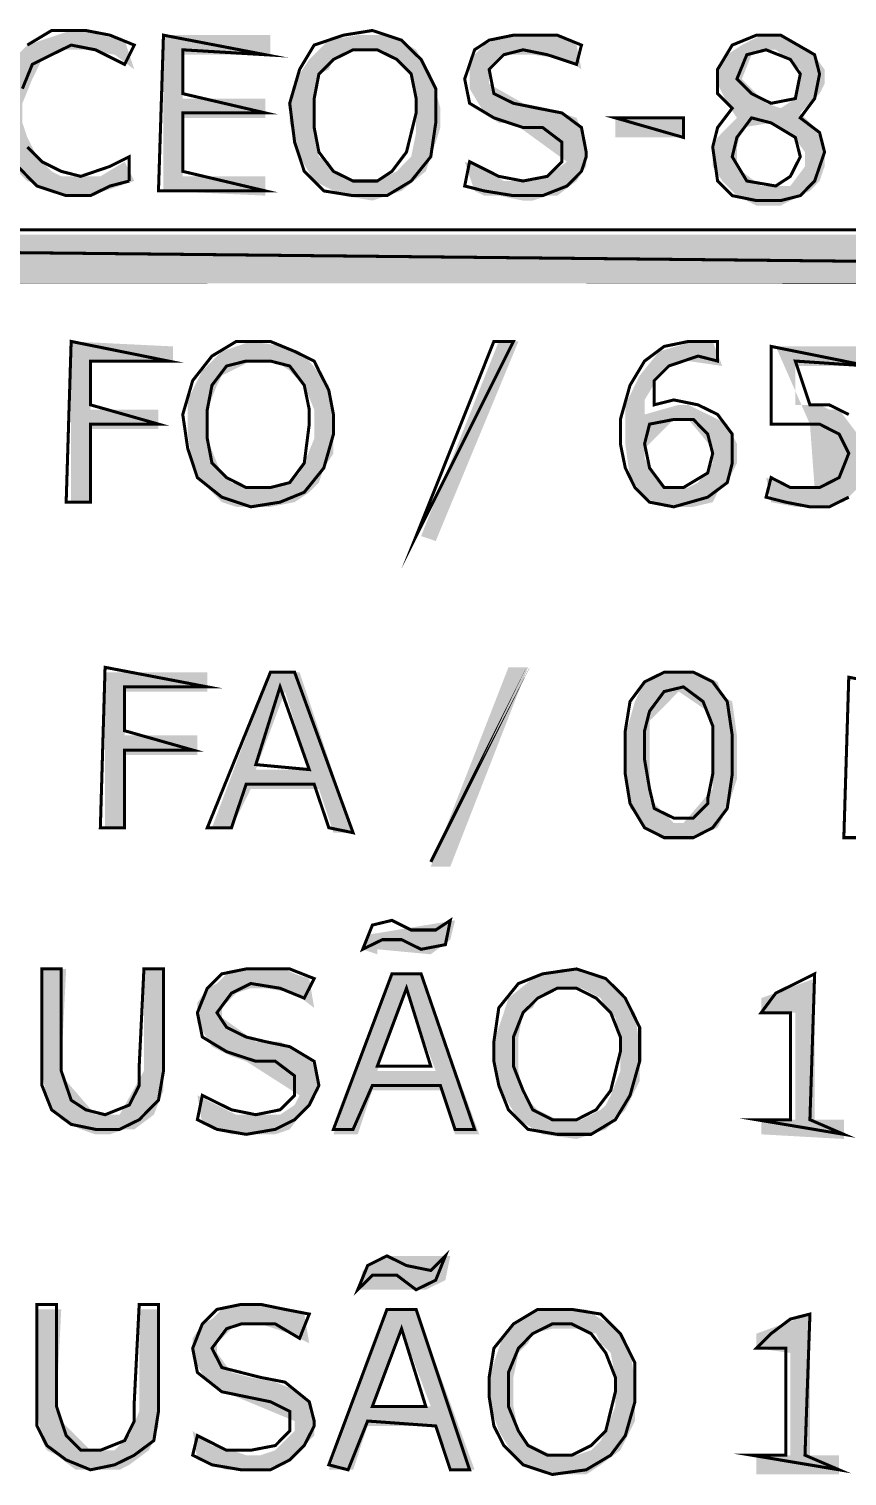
# Model space of a CAD drawing. Header units: millimetres. Extents: x 688550 to 690417, y 7458888 to 7459543.
# Drawn here: x 689633.58 to 689646.05, y 7459312.03 to 7459334.08 of the extents above; entities that cross this region are included whole.
import ezdxf

# ---------------------------------------------------------------- set-up
doc = ezdxf.new("R2010")
doc.units = ezdxf.units.MM
doc.header["$LTSCALE"] = 3
doc.header["$MEASUREMENT"] = 0
doc.layers.add('H', color=7, linetype='Continuous')
doc.layers.add('P', color=7, linetype='Continuous')

msp = doc.modelspace()

# ---------------------------------------------------------------- hatches: boundary and pattern name
at = {"layer": 'H', "linetype": 'Continuous'}
for points in [[(689634.222, 7459331.539), (689633.999, 7459331.611), (689633.554, 7459331.762), (689633.407, 7459331.909), (689633.256, 7459332.132), (689633.185, 7459332.354), (689633.185, 7459332.648), (689633.185, 7459332.799), (689633.185, 7459332.946), (689633.185, 7459333.24), (689633.407, 7459333.686), (689633.554, 7459333.833), (689633.777, 7459333.908), (689634.222, 7459334.055), (689634.445, 7459334.055), (689634.667, 7459333.984), (689635.037, 7459333.908), (689635.184, 7459333.463), (689634.886, 7459333.686), (689634.445, 7459333.761), (689634.222, 7459333.761), (689634.071, 7459333.761), (689633.924, 7459333.686), (689633.777, 7459333.614), (689633.63, 7459333.316), (689633.479, 7459332.946), (689633.479, 7459332.648), (689633.554, 7459332.426), (689633.701, 7459332.132), (689633.924, 7459331.909), (689634.071, 7459331.833), (689634.222, 7459331.833), (689634.445, 7459331.833), (689634.667, 7459331.833), (689635.037, 7459332.056), (689635.184, 7459331.762), (689634.516, 7459331.539), (689634.222, 7459331.539)], [(689637.183, 7459331.539), (689635.629, 7459331.611), (689635.629, 7459333.984), (689637.259, 7459333.984), (689637.259, 7459333.686), (689635.923, 7459333.686), (689635.923, 7459333.018), (689637.183, 7459333.018), (689637.183, 7459332.724), (689635.923, 7459332.724), (689635.923, 7459331.833), (689637.183, 7459331.833), (689637.183, 7459331.539)], [(689638.813, 7459331.464), (689638.372, 7459331.539), (689638.519, 7459331.762), (689638.888, 7459331.762), (689639.186, 7459331.909), (689639.258, 7459331.985), (689639.405, 7459332.132), (689639.48, 7459332.501), (689639.48, 7459332.724), (689639.48, 7459333.018), (689639.405, 7459333.392), (689639.333, 7459333.463), (689639.186, 7459333.614), (689638.888, 7459333.761), (689638.519, 7459333.761), (689638.22, 7459333.614), (689638.149, 7459333.463), (689637.998, 7459333.392), (689637.926, 7459333.018), (689637.926, 7459332.501), (689637.998, 7459332.132), (689638.149, 7459332.056), (689638.22, 7459331.909), (689638.519, 7459331.762), (689638.372, 7459331.539), (689637.926, 7459331.762), (689637.704, 7459332.132), (689637.553, 7459332.648), (689637.553, 7459332.871), (689637.628, 7459333.169), (689637.704, 7459333.392), (689637.851, 7459333.614), (689638.149, 7459333.908), (689638.59, 7459333.984), (689638.888, 7459333.984), (689639.111, 7459333.984), (689639.48, 7459333.761), (689639.703, 7459333.392), (689639.85, 7459332.871), (689639.85, 7459332.577), (689639.779, 7459332.354), (689639.627, 7459331.909), (689639.258, 7459331.611), (689639.035, 7459331.539), (689638.813, 7459331.464)], [(689641.11, 7459331.464), (689640.74, 7459331.539), (689640.518, 7459331.539), (689640.371, 7459331.611), (689640.22, 7459332.056), (689640.593, 7459331.909), (689640.816, 7459331.762), (689641.039, 7459331.762), (689641.257, 7459331.762), (689641.48, 7459331.833), (689641.778, 7459332.056), (689640.963, 7459332.648), (689640.74, 7459332.648), (689640.518, 7459332.799), (689640.295, 7459333.169), (689640.295, 7459333.463), (689640.371, 7459333.686), (689640.518, 7459333.833), (689640.665, 7459333.908), (689640.963, 7459333.984), (689641.333, 7459333.984), (689641.555, 7459333.984), (689641.778, 7459333.908), (689641.925, 7459333.833), (689642, 7459333.463), (689641.778, 7459333.614), (689641.257, 7459333.686), (689641.039, 7459333.686), (689640.816, 7459333.686), (689640.665, 7459333.539), (689640.593, 7459333.392), (689640.593, 7459333.24), (689641.11, 7459332.946), (689641.48, 7459332.871), (689641.925, 7459332.724), (689642.072, 7459332.354), (689642.072, 7459332.132), (689642.072, 7459331.985), (689641.925, 7459331.762), (689641.631, 7459331.539), (689641.48, 7459331.539), (689641.257, 7459331.464), (689641.11, 7459331.464)], [(689644.667, 7459331.388), (689644.369, 7459331.539), (689644.147, 7459331.762), (689644, 7459331.985), (689644, 7459332.279), (689644.075, 7459332.426), (689644.369, 7459332.724), (689644.445, 7459332.577), (689644.369, 7459332.279), (689644.369, 7459332.056), (689644.445, 7459331.909), (689644.739, 7459331.686), (689644.89, 7459331.686), (689644.961, 7459331.686), (689645.184, 7459331.686), (689645.407, 7459331.985), (689645.407, 7459332.203), (689645.184, 7459332.501), (689644.89, 7459332.648), (689644.445, 7459332.577), (689644.369, 7459332.724), (689644.222, 7459332.946), (689644.075, 7459333.24), (689644.075, 7459333.463), (689644.222, 7459333.686), (689644.445, 7459333.833), (689644.739, 7459333.984), (689645.037, 7459333.984), (689645.335, 7459333.833), (689645.482, 7459333.761), (689645.705, 7459333.463), (689645.705, 7459333.24), (689645.629, 7459333.093), (689645.335, 7459332.799), (689645.26, 7459333.018), (689645.335, 7459333.463), (689644.961, 7459333.761), (689644.739, 7459333.761), (689644.592, 7459333.686), (689644.445, 7459333.316), (689644.814, 7459332.946), (689645.037, 7459332.871), (689645.037, 7459332.871), (689645.26, 7459333.018), (689645.335, 7459332.799), (689645.554, 7459332.577), (689645.705, 7459332.279), (689645.705, 7459331.985), (689645.629, 7459331.762), (689645.482, 7459331.611), (689645.335, 7459331.539), (689645.037, 7459331.388), (689644.667, 7459331.388)], [(689643.554, 7459332.426), (689642.517, 7459332.426), (689642.517, 7459332.724), (689643.554, 7459332.724), (689643.554, 7459332.426)], [(689679.04, 7459330.204), (689599.328, 7459330.947), (689679.04, 7459330.947), (689679.04, 7459330.204)], [(689599.328, 7459330.204), (689599.328, 7459330.947), (689679.04, 7459330.204), (689599.328, 7459330.204)], [(689634.516, 7459326.869), (689634.222, 7459326.869), (689634.222, 7459329.318), (689635.776, 7459329.242), (689635.776, 7459329.019), (689634.516, 7459329.019), (689634.516, 7459328.28), (689635.553, 7459328.28), (689635.553, 7459327.982), (689634.516, 7459327.982), (689634.516, 7459326.869)], [(689636.96, 7459326.798), (689636.738, 7459326.798), (689636.519, 7459326.869), (689636.368, 7459327.02), (689636.221, 7459327.167), (689636.074, 7459327.39), (689635.999, 7459327.906), (689635.999, 7459328.205), (689635.999, 7459328.427), (689636.221, 7459328.872), (689636.519, 7459329.166), (689636.96, 7459329.318), (689637.481, 7459329.242), (689637.334, 7459329.019), (689636.96, 7459329.019), (689636.666, 7459328.872), (689636.519, 7459328.797), (689636.444, 7459328.65), (689636.297, 7459328.28), (689636.297, 7459327.835), (689636.444, 7459327.465), (689636.519, 7459327.314), (689636.666, 7459327.167), (689636.889, 7459327.092), (689637.259, 7459327.092), (689637.553, 7459327.167), (689637.704, 7459327.314), (689637.775, 7459327.465), (689637.926, 7459327.835), (689637.926, 7459328.28), (689637.775, 7459328.65), (689637.704, 7459328.721), (689637.553, 7459328.872), (689637.334, 7459329.019), (689637.481, 7459329.242), (689637.704, 7459329.166), (689637.851, 7459329.019), (689638.149, 7459328.65), (689638.22, 7459328.205), (689638.22, 7459327.906), (689638.22, 7459327.612), (689638.073, 7459327.39), (689637.998, 7459327.167), (689637.851, 7459327.02), (689637.628, 7459326.869), (689637.259, 7459326.798), (689636.96, 7459326.798)], [(689639.779, 7459326.277), (689639.556, 7459326.352), (689640.74, 7459329.318), (689641.039, 7459329.318), (689639.779, 7459326.277)], [(689643.706, 7459326.798), (689643.483, 7459326.798), (689643.483, 7459327.092), (689643.63, 7459327.092), (689643.777, 7459327.167), (689644, 7459327.465), (689644, 7459327.684), (689643.63, 7459328.129), (689643.407, 7459328.129), (689642.962, 7459327.684), (689642.962, 7459327.537), (689643.038, 7459327.39), (689643.26, 7459327.092), (689643.483, 7459327.092), (689643.483, 7459326.798), (689643.26, 7459326.798), (689642.962, 7459326.945), (689642.74, 7459327.243), (689642.668, 7459327.759), (689642.668, 7459328.058), (689642.668, 7459328.352), (689642.887, 7459328.797), (689643.185, 7459329.166), (689643.706, 7459329.318), (689644, 7459329.318), (689644.147, 7459328.944), (689643.63, 7459329.019), (689643.332, 7459328.944), (689643.185, 7459328.797), (689642.962, 7459328.427), (689642.962, 7459328.205), (689643.483, 7459328.352), (689643.63, 7459328.352), (689644.222, 7459328.058), (689644.369, 7459327.759), (689644.369, 7459327.465), (689644.222, 7459327.167), (689644.075, 7459327.02), (689644, 7459326.869), (689643.706, 7459326.798)], [(689645.407, 7459326.798), (689645.26, 7459326.798), (689644.89, 7459326.869), (689644.814, 7459327.243), (689645.037, 7459327.167), (689645.26, 7459327.092), (689645.407, 7459327.092), (689645.554, 7459327.092), (689645.482, 7459328.058), (689644.961, 7459329.242), (689646.373, 7459329.242), (689646.373, 7459328.944), (689645.26, 7459328.944), (689645.26, 7459328.352), (689645.629, 7459328.352), (689645.776, 7459328.28), (689645.927, 7459328.28), (689646.373, 7459327.684), (689646.373, 7459327.537), (689646.373, 7459327.314), (689646.297, 7459327.167), (689646.221, 7459327.092), (689645.999, 7459326.869), (689645.629, 7459326.798), (689645.407, 7459326.798)], [(689639.703, 7459321.317), (689640.887, 7459324.353), (689641.186, 7459324.353), (689640.001, 7459321.317), (689639.703, 7459321.317)], [(689634.739, 7459321.909), (689634.739, 7459324.278), (689636.297, 7459324.278), (689636.297, 7459323.984), (689635.037, 7459323.984), (689635.037, 7459323.316), (689636.146, 7459323.316), (689636.146, 7459323.018), (689635.037, 7459323.018), (689635.037, 7459321.909), (689634.739, 7459321.909)], [(689638.519, 7459321.833), (689638.22, 7459321.833), (689637.998, 7459322.501), (689636.96, 7459322.501), (689637.036, 7459322.795), (689637.851, 7459322.795), (689637.481, 7459323.984), (689637.036, 7459322.795), (689636.96, 7459322.501), (689636.666, 7459321.909), (689636.368, 7459321.909), (689637.259, 7459324.278), (689637.704, 7459324.278), (689638.519, 7459321.833)], [(689643.26, 7459321.758), (689643.332, 7459322.056), (689643.407, 7459321.98), (689643.554, 7459321.98), (689644, 7459322.501), (689644, 7459322.648), (689644, 7459322.871), (689644, 7459323.093), (689644, 7459323.387), (689643.924, 7459323.685), (689643.483, 7459323.984), (689643.038, 7459323.538), (689643.038, 7459323.093), (689643.038, 7459322.871), (689643.038, 7459322.648), (689643.038, 7459322.35), (689643.332, 7459322.056), (689643.26, 7459321.758), (689642.962, 7459321.909), (689642.887, 7459322.056), (689642.74, 7459322.203), (689642.668, 7459322.724), (689642.668, 7459323.316), (689642.815, 7459323.832), (689642.887, 7459323.984), (689642.962, 7459324.131), (689643.332, 7459324.278), (689643.777, 7459324.278), (689644.075, 7459324.131), (689644.147, 7459323.908), (689644.298, 7459323.832), (689644.369, 7459323.316), (689644.369, 7459322.648), (689644.222, 7459322.203), (689644.075, 7459321.909), (689643.706, 7459321.758), (689643.26, 7459321.758)], [(689638.888, 7459319.981), (689638.666, 7459320.057), (689638.741, 7459320.279), (689640.073, 7459320.498), (689640.001, 7459320.204), (689639.703, 7459319.981), (689638.888, 7459320.057), (689638.888, 7459319.981)], [(689634.592, 7459317.238), (689634.369, 7459317.314), (689634.071, 7459317.461), (689633.852, 7459317.759), (689633.777, 7459318.204), (689633.777, 7459319.758), (689634.146, 7459319.758), (689634.071, 7459318.276), (689634.146, 7459318.053), (689634.592, 7459317.537), (689634.814, 7459317.537), (689634.961, 7459317.537), (689635.331, 7459318.204), (689635.331, 7459319.758), (689635.629, 7459319.758), (689635.629, 7459318.276), (689635.629, 7459317.906), (689635.482, 7459317.537), (689635.184, 7459317.314), (689635.037, 7459317.314), (689634.814, 7459317.238), (689634.592, 7459317.238)], [(689636.889, 7459317.238), (689636.666, 7459317.238), (689636.221, 7459317.39), (689636.146, 7459317.831), (689636.444, 7459317.684), (689636.738, 7459317.537), (689636.96, 7459317.537), (689637.183, 7459317.537), (689637.406, 7459317.537), (689637.628, 7459317.684), (689637.704, 7459317.831), (689636.889, 7459318.351), (689636.666, 7459318.427), (689636.368, 7459318.574), (689636.146, 7459318.944), (689636.146, 7459319.242), (689636.297, 7459319.464), (689636.444, 7459319.536), (689636.591, 7459319.683), (689636.889, 7459319.758), (689637.112, 7459319.758), (689637.481, 7459319.758), (689637.628, 7459319.683), (689637.851, 7459319.611), (689637.926, 7459319.166), (689637.628, 7459319.389), (689637.183, 7459319.464), (689636.96, 7459319.464), (689636.738, 7459319.389), (689636.519, 7459319.166), (689636.519, 7459319.019), (689637.036, 7459318.65), (689637.406, 7459318.65), (689637.851, 7459318.427), (689637.926, 7459318.276), (689637.998, 7459318.129), (689637.998, 7459317.906), (689637.553, 7459317.314), (689637.334, 7459317.238), (689637.183, 7459317.238), (689636.889, 7459317.238)], [(689641.925, 7459317.167), (689641.408, 7459317.238), (689641.039, 7459317.461), (689640.816, 7459317.831), (689640.665, 7459318.276), (689640.665, 7459318.427), (689640.665, 7459318.65), (689640.74, 7459318.868), (689640.816, 7459319.091), (689640.887, 7459319.313), (689641.257, 7459319.611), (689641.702, 7459319.758), (689641.925, 7459319.758), (689642, 7459319.464), (689641.631, 7459319.464), (689641.333, 7459319.313), (689641.257, 7459319.166), (689641.11, 7459319.091), (689641.039, 7459318.721), (689641.039, 7459318.204), (689641.11, 7459317.831), (689641.186, 7459317.759), (689641.333, 7459317.612), (689641.631, 7459317.461), (689642, 7459317.461), (689642.294, 7459317.612), (689642.37, 7459317.684), (689642.446, 7459317.831), (689642.593, 7459318.204), (689642.593, 7459318.65), (689642.517, 7459319.019), (689642.37, 7459319.166), (689642.294, 7459319.313), (689642, 7459319.464), (689641.925, 7459319.758), (689642.147, 7459319.683), (689642.37, 7459319.611), (689642.517, 7459319.464), (689642.815, 7459319.091), (689642.887, 7459318.574), (689642.887, 7459318.276), (689642.887, 7459318.053), (689642.668, 7459317.612), (689642.37, 7459317.314), (689642.147, 7459317.238), (689641.925, 7459317.167)], [(689640.073, 7459317.238), (689639.85, 7459317.906), (689639.779, 7459318.204), (689639.333, 7459319.389), (689638.888, 7459318.204), (689639.779, 7459318.204), (689639.85, 7459317.906), (689638.813, 7459317.906), (689638.59, 7459317.238), (689638.22, 7459317.238), (689639.111, 7459319.683), (689639.556, 7459319.683), (689640.442, 7459317.238), (689640.073, 7459317.238)], [(689645.999, 7459317.167), (689644.739, 7459317.238), (689644.739, 7459317.461), (689645.26, 7459317.461), (689645.26, 7459319.091), (689644.739, 7459319.091), (689644.739, 7459319.313), (689645.554, 7459319.611), (689645.554, 7459317.461), (689645.999, 7459317.461), (689645.999, 7459317.167)], [(689638.59, 7459314.87), (689638.666, 7459315.164), (689638.964, 7459315.386), (689640.001, 7459315.386), (689639.926, 7459315.017), (689639.627, 7459314.87), (689638.813, 7459314.87), (689638.59, 7459314.87)], [(689636.96, 7459312.127), (689636.591, 7459312.127), (689636.368, 7459312.203), (689636.146, 7459312.278), (689636.074, 7459312.719), (689636.368, 7459312.497), (689636.666, 7459312.425), (689636.889, 7459312.35), (689637.112, 7459312.35), (689637.334, 7459312.425), (689637.628, 7459312.719), (689637.628, 7459312.87), (689636.738, 7459313.24), (689636.591, 7459313.316), (689636.297, 7459313.463), (689636.074, 7459313.832), (689636.074, 7459314.13), (689636.221, 7459314.349), (689636.368, 7459314.424), (689636.519, 7459314.571), (689636.813, 7459314.647), (689637.112, 7459314.647), (689637.406, 7459314.571), (689637.775, 7459314.5), (689637.851, 7459314.055), (689637.553, 7459314.202), (689637.112, 7459314.349), (689636.889, 7459314.349), (689636.666, 7459314.277), (689636.444, 7459314.055), (689636.444, 7459313.908), (689636.666, 7459313.61), (689636.96, 7459313.534), (689637.334, 7459313.463), (689637.704, 7459313.316), (689637.851, 7459313.164), (689637.926, 7459312.942), (689637.926, 7459312.795), (689637.926, 7459312.648), (689637.481, 7459312.203), (689637.259, 7459312.127), (689637.112, 7459312.127), (689636.96, 7459312.127)], [(689634.739, 7459312.127), (689634.293, 7459312.127), (689633.999, 7459312.35), (689633.852, 7459312.425), (689633.777, 7459312.572), (689633.701, 7459313.017), (689633.701, 7459314.571), (689634.071, 7459314.571), (689633.999, 7459313.164), (689634.071, 7459312.87), (689634.516, 7459312.425), (689634.739, 7459312.425), (689634.886, 7459312.425), (689635.108, 7459312.648), (689635.259, 7459313.017), (689635.259, 7459314.571), (689635.553, 7459314.571), (689635.553, 7459313.164), (689635.553, 7459312.795), (689635.482, 7459312.572), (689635.406, 7459312.425), (689635.108, 7459312.203), (689634.961, 7459312.127), (689634.739, 7459312.127)], [(689640.001, 7459312.127), (689639.779, 7459312.795), (689638.741, 7459312.795), (689638.813, 7459313.093), (689639.703, 7459313.093), (689639.258, 7459314.277), (689638.813, 7459313.093), (689638.741, 7459312.795), (689638.519, 7459312.127), (689638.149, 7459312.127), (689639.035, 7459314.571), (689639.48, 7459314.571), (689640.371, 7459312.127), (689640.001, 7459312.127)], [(689641.555, 7459312.056), (689641.333, 7459312.127), (689641.11, 7459312.203), (689640.963, 7459312.35), (689640.74, 7459312.719), (689640.593, 7459313.164), (689640.593, 7459313.316), (689640.593, 7459313.463), (689640.665, 7459313.757), (689640.816, 7459314.202), (689641.186, 7459314.5), (689641.408, 7459314.571), (689641.631, 7459314.571), (689641.555, 7459314.277), (689641.257, 7459314.202), (689641.186, 7459314.055), (689641.039, 7459313.908), (689640.963, 7459313.534), (689640.963, 7459313.093), (689641.039, 7459312.719), (689641.11, 7459312.572), (689641.257, 7459312.497), (689641.555, 7459312.35), (689641.925, 7459312.35), (689642.147, 7459312.425), (689642.294, 7459312.572), (689642.37, 7459312.719), (689642.517, 7459313.093), (689642.517, 7459313.316), (689642.517, 7459313.534), (689642.446, 7459313.908), (689642.294, 7459314.055), (689642.223, 7459314.202), (689641.925, 7459314.277), (689641.702, 7459314.277), (689641.555, 7459314.277), (689641.631, 7459314.571), (689641.853, 7459314.571), (689642.072, 7459314.571), (689642.294, 7459314.424), (689642.446, 7459314.349), (689642.74, 7459313.979), (689642.815, 7459313.463), (689642.815, 7459313.164), (689642.815, 7459312.87), (689642.593, 7459312.425), (689642.294, 7459312.203), (689642.072, 7459312.056), (689641.853, 7459312.056), (689641.555, 7459312.056)], [(689644.667, 7459312.056), (689644.667, 7459312.35), (689645.184, 7459312.35), (689645.184, 7459313.908), (689644.667, 7459313.979), (689644.667, 7459314.202), (689645.482, 7459314.5), (689645.482, 7459312.35), (689645.927, 7459312.35), (689645.927, 7459312.056), (689644.667, 7459312.056)]]:
    msp.add_hatch(color=256, dxfattribs=at).paths.add_polyline_path(points)

# ---------------------------------------------------------------- linework, layer by layer
at = {"layer": 'P', "const_width": 0.0462}
for points in [[(689633.479, 7459333.169), (689633.63, 7459333.539), (689633.924, 7459333.686), (689634.222, 7459333.833), (689634.592, 7459333.761), (689635.037, 7459333.539), (689635.184, 7459333.833), (689634.814, 7459333.984), (689634.445, 7459334.055), (689633.924, 7459334.055), (689633.554, 7459333.833)], [(689639.48, 7459333.686), (689639.258, 7459333.908), (689638.813, 7459334.055), (689638.372, 7459333.984), (689637.926, 7459333.833), (689637.704, 7459333.463), (689637.553, 7459332.946), (689637.628, 7459332.354), (689637.775, 7459331.909), (689638.073, 7459331.611), (689638.519, 7459331.539), (689639.035, 7459331.539), (689639.405, 7459331.762), (689639.703, 7459332.132), (689639.779, 7459332.648), (689639.779, 7459333.169), (689639.556, 7459333.614), (689639.48, 7459333.686), (689639.48, 7459333.686)], [(689637.183, 7459331.611), (689635.923, 7459331.909), (689635.923, 7459332.799), (689637.183, 7459332.799), (689635.923, 7459333.093), (689635.923, 7459333.761), (689637.183, 7459333.686), (689635.629, 7459333.984), (689635.553, 7459331.611), (689637.183, 7459331.611), (689637.183, 7459331.611)], [(689642.072, 7459332.203), (689642, 7459332.577), (689641.702, 7459332.799), (689641.333, 7459332.871), (689640.963, 7459332.946), (689640.665, 7459333.093), (689640.593, 7459333.463), (689640.816, 7459333.686), (689641.11, 7459333.761), (689641.48, 7459333.686), (689641.925, 7459333.539), (689642, 7459333.833), (689641.631, 7459333.984), (689641.257, 7459333.984), (689640.963, 7459333.984), (689640.593, 7459333.908), (689640.371, 7459333.761), (689640.22, 7459333.316), (689640.295, 7459332.946), (689640.665, 7459332.724), (689641.11, 7459332.577), (689641.408, 7459332.577), (689641.702, 7459332.354), (689641.702, 7459332.056), (689641.48, 7459331.833), (689641.11, 7459331.762), (689640.74, 7459331.833), (689640.295, 7459332.056), (689640.22, 7459331.686), (689640.518, 7459331.611), (689640.963, 7459331.539), (689641.408, 7459331.539), (689641.778, 7459331.686), (689642, 7459331.909), (689642.072, 7459332.132), (689642.072, 7459332.203), (689642.072, 7459332.203)], [(689645.705, 7459332.203), (689645.629, 7459332.501), (689645.335, 7459332.724), (689645.554, 7459333.018), (689645.629, 7459333.392), (689645.554, 7459333.686), (689645.037, 7459333.984), (689644.667, 7459333.984), (689644.298, 7459333.833), (689644.075, 7459333.463), (689644.075, 7459333.093), (689644.298, 7459332.871), (689644.075, 7459332.577), (689644, 7459332.279), (689644.075, 7459331.762), (689644.298, 7459331.539), (689644.667, 7459331.464), (689645.037, 7459331.464), (689645.335, 7459331.539), (689645.554, 7459331.762), (689645.705, 7459332.203), (689645.705, 7459332.203)], [(689639.48, 7459332.799), (689639.333, 7459332.203), (689639.111, 7459331.909), (689638.888, 7459331.762), (689638.519, 7459331.762), (689638.22, 7459331.909), (689637.998, 7459332.203), (689637.926, 7459332.577), (689637.926, 7459333.018), (689637.998, 7459333.392), (689638.22, 7459333.614), (689638.519, 7459333.761), (689638.888, 7459333.761), (689639.186, 7459333.614), (689639.405, 7459333.392), (689639.48, 7459333.018), (689639.48, 7459332.799), (689639.48, 7459332.799)], [(689645.335, 7459333.392), (689645.26, 7459333.018), (689644.89, 7459332.946), (689644.592, 7459333.093), (689644.369, 7459333.316), (689644.52, 7459333.686), (689644.814, 7459333.761), (689645.184, 7459333.614), (689645.335, 7459333.392), (689645.335, 7459333.392)], [(689643.554, 7459332.426), (689643.554, 7459332.724), (689642.517, 7459332.724), (689643.554, 7459332.426), (689643.554, 7459332.426)], [(689645.335, 7459332.132), (689645.184, 7459331.833), (689644.961, 7459331.686), (689644.52, 7459331.762), (689644.298, 7459332.132), (689644.369, 7459332.426), (689644.592, 7459332.724), (689644.89, 7459332.648), (689645.26, 7459332.426), (689645.335, 7459332.132), (689645.335, 7459332.132)], [(689635.108, 7459331.762), (689635.108, 7459332.132), (689634.814, 7459331.985), (689634.369, 7459331.833), (689634.071, 7459331.909), (689633.777, 7459332.056), (689633.554, 7459332.279)], [(689633.407, 7459331.985), (689633.701, 7459331.686), (689634.146, 7459331.539), (689634.516, 7459331.539), (689634.814, 7459331.686), (689635.108, 7459331.762), (689635.108, 7459331.762)], [(689679.04, 7459330.204), (689679.04, 7459331.019), (689599.328, 7459331.019), (689679.04, 7459330.204), (689679.04, 7459330.204)], [(689679.04, 7459330.204), (689599.328, 7459331.019), (689599.328, 7459330.204), (689679.04, 7459330.204), (689679.04, 7459330.204)], [(689635.705, 7459329.019), (689634.222, 7459329.318), (689634.146, 7459326.869), (689634.516, 7459326.869), (689634.516, 7459328.058), (689635.553, 7459328.058), (689634.516, 7459328.352), (689634.516, 7459329.019), (689635.705, 7459329.019), (689635.705, 7459329.019)], [(689637.926, 7459329.019), (689637.628, 7459329.166), (689637.259, 7459329.318), (689636.738, 7459329.318), (689636.368, 7459329.095), (689636.074, 7459328.721), (689635.923, 7459328.205), (689635.999, 7459327.684), (689636.146, 7459327.243), (689636.519, 7459326.945), (689636.96, 7459326.798), (689637.406, 7459326.869), (689637.775, 7459327.02), (689638.073, 7459327.39), (689638.22, 7459327.906), (689638.22, 7459328.205), (689638.149, 7459328.574), (689637.998, 7459328.872), (689637.926, 7459329.019), (689637.926, 7459329.019)], [(689640.963, 7459329.318), (689640.665, 7459329.318), (689639.48, 7459326.352), (689640.963, 7459329.318), (689640.963, 7459329.318)], [(689644.298, 7459327.612), (689644.298, 7459327.906), (689644.075, 7459328.205), (689643.777, 7459328.352), (689643.407, 7459328.427), (689643.109, 7459328.352), (689643.109, 7459328.721), (689643.332, 7459328.944), (689643.777, 7459329.095), (689644.075, 7459329.019), (689644.075, 7459329.318), (689643.63, 7459329.318), (689643.26, 7459329.242), (689642.962, 7459329.019), (689642.74, 7459328.65), (689642.593, 7459328.129), (689642.593, 7459327.759), (689642.668, 7459327.39), (689642.815, 7459327.092), (689643.038, 7459326.869), (689643.407, 7459326.798), (689643.924, 7459326.945), (689644.222, 7459327.167), (689644.298, 7459327.465), (689644.298, 7459327.612), (689644.298, 7459327.612)], [(689646.074, 7459328.205), (689645.776, 7459328.352), (689645.482, 7459328.352), (689645.26, 7459329.019), (689646.373, 7459328.944), (689644.89, 7459329.242), (689644.89, 7459328.058), (689645.184, 7459328.058), (689645.629, 7459328.058), (689645.927, 7459327.906), (689646.074, 7459327.612), (689645.927, 7459327.243), (689645.629, 7459327.092), (689645.184, 7459327.092), (689644.89, 7459327.243), (689644.814, 7459326.945), (689645.113, 7459326.869), (689645.482, 7459326.798), (689645.776, 7459326.798), (689646.074, 7459326.945)], [(689637.851, 7459328.058), (689637.775, 7459327.465), (689637.553, 7459327.167), (689637.259, 7459327.092), (689636.889, 7459327.092), (689636.591, 7459327.243), (689636.368, 7459327.465), (689636.297, 7459327.835), (689636.297, 7459328.28), (689636.368, 7459328.65), (689636.591, 7459328.944), (689636.889, 7459329.019), (689637.259, 7459329.019), (689637.553, 7459328.944), (689637.775, 7459328.65), (689637.851, 7459328.28), (689637.851, 7459328.058), (689637.851, 7459328.058)], [(689644, 7459327.612), (689643.924, 7459327.314), (689643.554, 7459327.092), (689643.26, 7459327.092), (689643.038, 7459327.39), (689642.962, 7459327.759), (689643.038, 7459328.058), (689643.407, 7459328.129), (689643.706, 7459328.129), (689643.924, 7459327.906), (689644, 7459327.612), (689644, 7459327.612)], [(689636.297, 7459324.055), (689634.739, 7459324.353), (689634.667, 7459321.909), (689635.037, 7459321.909), (689635.037, 7459323.093), (689636.074, 7459323.093), (689635.037, 7459323.387), (689635.037, 7459324.055), (689636.297, 7459324.055), (689636.297, 7459324.055)], [(689641.186, 7459324.353), (689639.703, 7459321.388), (689641.186, 7459324.353), (689641.186, 7459324.353)], [(689638.519, 7459321.833), (689637.628, 7459324.278), (689637.259, 7459324.278), (689636.297, 7459321.909), (689636.666, 7459321.909), (689636.889, 7459322.572), (689637.926, 7459322.572), (689638.149, 7459321.909), (689638.519, 7459321.833), (689638.519, 7459321.833)], [(689637.851, 7459322.795), (689637.036, 7459322.871), (689637.406, 7459324.055), (689637.851, 7459322.795), (689637.851, 7459322.795)], [(689644.298, 7459323.018), (689644.298, 7459323.316), (689644.222, 7459323.832), (689644, 7459324.131), (689643.706, 7459324.278), (689643.26, 7459324.278), (689642.962, 7459324.131), (689642.74, 7459323.832), (689642.668, 7459323.387), (689642.668, 7459323.018), (689642.668, 7459322.724), (689642.74, 7459322.278), (689642.962, 7459321.909), (689643.26, 7459321.758), (689643.706, 7459321.758), (689644, 7459321.909), (689644.222, 7459322.203), (689644.298, 7459322.724), (689644.298, 7459323.018), (689644.298, 7459323.018)], [(689647.628, 7459323.908), (689646.074, 7459324.202), (689645.999, 7459321.758), (689646.373, 7459321.758), (689646.373, 7459322.946), (689647.406, 7459322.946), (689646.373, 7459323.24), (689646.373, 7459323.908), (689647.628, 7459323.908), (689647.628, 7459323.908)], [(689643.924, 7459322.278), (689643.706, 7459322.056), (689643.407, 7459322.056), (689643.109, 7459322.203), (689643.038, 7459322.501), (689642.962, 7459322.946), (689642.962, 7459323.387), (689643.038, 7459323.685), (689643.26, 7459323.984), (689643.554, 7459324.055), (689643.853, 7459323.832), (689644, 7459323.463), (689644, 7459323.165), (689644, 7459322.724), (689643.924, 7459322.35), (689643.924, 7459322.278), (689643.924, 7459322.278)], [(689640.001, 7459320.498), (689639.779, 7459320.351), (689639.405, 7459320.351), (689639.111, 7459320.498), (689638.813, 7459320.426), (689638.666, 7459320.057), (689638.964, 7459320.204), (689639.258, 7459320.204), (689639.556, 7459320.057), (689639.926, 7459320.128), (689640.001, 7459320.498), (689640.001, 7459320.498)], [(689635.629, 7459318.276), (689635.629, 7459319.758), (689635.331, 7459319.758), (689635.259, 7459318.276), (689635.259, 7459317.982), (689635.108, 7459317.684), (689634.739, 7459317.537), (689634.445, 7459317.612), (689634.222, 7459317.759), (689634.071, 7459318.204), (689634.071, 7459319.758), (689633.777, 7459319.758), (689633.777, 7459318.351), (689633.777, 7459317.982), (689633.924, 7459317.612), (689634.222, 7459317.39), (689634.592, 7459317.314), (689634.961, 7459317.314), (689635.259, 7459317.461), (689635.553, 7459317.759), (689635.629, 7459318.204), (689635.629, 7459318.276), (689635.629, 7459318.276)], [(689637.998, 7459317.982), (689637.926, 7459318.351), (689637.553, 7459318.574), (689637.183, 7459318.65), (689636.889, 7459318.721), (689636.591, 7459318.868), (689636.444, 7459319.091), (689636.666, 7459319.389), (689636.96, 7459319.536), (689637.406, 7459319.464), (689637.775, 7459319.313), (689637.926, 7459319.611), (689637.553, 7459319.758), (689637.183, 7459319.758), (689636.889, 7459319.758), (689636.519, 7459319.683), (689636.297, 7459319.464), (689636.146, 7459319.091), (689636.221, 7459318.721), (689636.591, 7459318.498), (689637.036, 7459318.351), (689637.334, 7459318.351), (689637.628, 7459318.129), (689637.628, 7459317.831), (689637.406, 7459317.612), (689637.036, 7459317.537), (689636.666, 7459317.612), (689636.221, 7459317.831), (689636.146, 7459317.461), (689636.444, 7459317.314), (689636.889, 7459317.238), (689637.334, 7459317.314), (689637.628, 7459317.461), (689637.851, 7459317.684), (689637.998, 7459317.982), (689637.998, 7459317.982)], [(689642.593, 7459319.389), (689642.37, 7459319.611), (689641.925, 7459319.758), (689641.408, 7459319.683), (689641.039, 7459319.536), (689640.74, 7459319.166), (689640.665, 7459318.65), (689640.665, 7459318.351), (689640.74, 7459317.982), (689640.887, 7459317.612), (689641.186, 7459317.314), (689641.631, 7459317.238), (689642.147, 7459317.238), (689642.517, 7459317.461), (689642.74, 7459317.831), (689642.887, 7459318.351), (689642.887, 7459318.868), (689642.668, 7459319.313), (689642.593, 7459319.389), (689642.593, 7459319.389)], [(689645.999, 7459317.238), (689645.482, 7459317.461), (689645.554, 7459319.683), (689645.26, 7459319.536), (689644.961, 7459319.389), (689644.739, 7459319.091), (689645.184, 7459319.091), (689645.184, 7459317.461), (689644.667, 7459317.461), (689645.999, 7459317.238), (689645.999, 7459317.238)], [(689640.371, 7459317.314), (689639.556, 7459319.683), (689639.111, 7459319.683), (689638.22, 7459317.314), (689638.519, 7459317.314), (689638.813, 7459317.982), (689639.85, 7459317.982), (689640.073, 7459317.314), (689640.371, 7459317.314), (689640.371, 7459317.314)], [(689639.703, 7459318.276), (689638.888, 7459318.276), (689639.333, 7459319.464), (689639.703, 7459318.276), (689639.703, 7459318.276)], [(689642.593, 7459318.498), (689642.446, 7459317.906), (689642.223, 7459317.612), (689641.925, 7459317.461), (689641.555, 7459317.461), (689641.257, 7459317.612), (689641.11, 7459317.906), (689640.963, 7459318.276), (689640.963, 7459318.721), (689641.11, 7459319.091), (689641.333, 7459319.313), (689641.631, 7459319.464), (689641.925, 7459319.464), (689642.223, 7459319.313), (689642.446, 7459319.091), (689642.593, 7459318.721), (689642.593, 7459318.498), (689642.593, 7459318.498)], [(689639.926, 7459315.386), (689639.703, 7459315.164), (689639.333, 7459315.239), (689639.035, 7459315.386), (689638.741, 7459315.239), (689638.59, 7459314.87), (689638.813, 7459315.092), (689639.186, 7459315.092), (689639.48, 7459314.87), (689639.779, 7459315.017), (689639.926, 7459315.386), (689639.926, 7459315.386)], [(689635.553, 7459313.164), (689635.553, 7459314.647), (689635.259, 7459314.647), (689635.184, 7459313.164), (689635.184, 7459312.87), (689635.037, 7459312.572), (689634.667, 7459312.425), (689634.369, 7459312.425), (689634.146, 7459312.648), (689633.999, 7459313.093), (689633.999, 7459314.647), (689633.701, 7459314.647), (689633.701, 7459313.164), (689633.701, 7459312.795), (689633.852, 7459312.497), (689634.146, 7459312.278), (689634.516, 7459312.127), (689634.886, 7459312.203), (689635.184, 7459312.35), (689635.482, 7459312.572), (689635.553, 7459313.017), (689635.553, 7459313.164), (689635.553, 7459313.164)], [(689637.926, 7459312.87), (689637.851, 7459313.164), (689637.481, 7459313.463), (689637.112, 7459313.534), (689636.813, 7459313.61), (689636.519, 7459313.685), (689636.368, 7459313.979), (689636.591, 7459314.277), (689636.813, 7459314.349), (689637.334, 7459314.349), (689637.704, 7459314.13), (689637.851, 7459314.5), (689637.481, 7459314.571), (689637.112, 7459314.647), (689636.813, 7459314.647), (689636.444, 7459314.571), (689636.221, 7459314.349), (689636.074, 7459313.979), (689636.146, 7459313.61), (689636.519, 7459313.316), (689636.889, 7459313.24), (689637.259, 7459313.164), (689637.553, 7459313.017), (689637.553, 7459312.719), (689637.334, 7459312.497), (689636.96, 7459312.425), (689636.591, 7459312.425), (689636.146, 7459312.648), (689636.074, 7459312.35), (689636.368, 7459312.203), (689636.813, 7459312.127), (689637.259, 7459312.127), (689637.553, 7459312.278), (689637.775, 7459312.497), (689637.926, 7459312.795), (689637.926, 7459312.87), (689637.926, 7459312.87)], [(689640.295, 7459312.127), (689639.48, 7459314.571), (689639.035, 7459314.571), (689638.149, 7459312.203), (689638.443, 7459312.127), (689638.741, 7459312.87), (689639.779, 7459312.795), (689640.001, 7459312.127), (689640.295, 7459312.127), (689640.295, 7459312.127)], [(689642.517, 7459314.277), (689642.294, 7459314.5), (689641.853, 7459314.571), (689641.333, 7459314.571), (689640.963, 7459314.349), (689640.665, 7459313.979), (689640.593, 7459313.534), (689640.593, 7459313.24), (689640.665, 7459312.795), (689640.816, 7459312.497), (689641.11, 7459312.203), (689641.555, 7459312.056), (689642.072, 7459312.127), (689642.446, 7459312.35), (689642.668, 7459312.648), (689642.815, 7459313.164), (689642.815, 7459313.757), (689642.593, 7459314.202), (689642.517, 7459314.277), (689642.517, 7459314.277)], [(689645.927, 7459312.127), (689645.407, 7459312.35), (689645.482, 7459314.5), (689645.184, 7459314.424), (689644.89, 7459314.202), (689644.667, 7459313.979), (689645.113, 7459313.979), (689645.113, 7459312.35), (689644.592, 7459312.35), (689645.927, 7459312.127), (689645.927, 7459312.127)], [(689639.627, 7459313.093), (689638.813, 7459313.093), (689639.258, 7459314.277), (689639.627, 7459313.093), (689639.627, 7459313.093)], [(689642.517, 7459313.316), (689642.37, 7459312.719), (689642.147, 7459312.497), (689641.853, 7459312.35), (689641.48, 7459312.35), (689641.186, 7459312.497), (689641.039, 7459312.719), (689640.887, 7459313.093), (689640.887, 7459313.61), (689641.039, 7459313.979), (689641.257, 7459314.202), (689641.555, 7459314.349), (689641.853, 7459314.349), (689642.147, 7459314.202), (689642.37, 7459313.908), (689642.517, 7459313.534), (689642.517, 7459313.316), (689642.517, 7459313.316)]]:
    msp.add_lwpolyline(points, dxfattribs=at)

doc.saveas('drawing.dxf')
